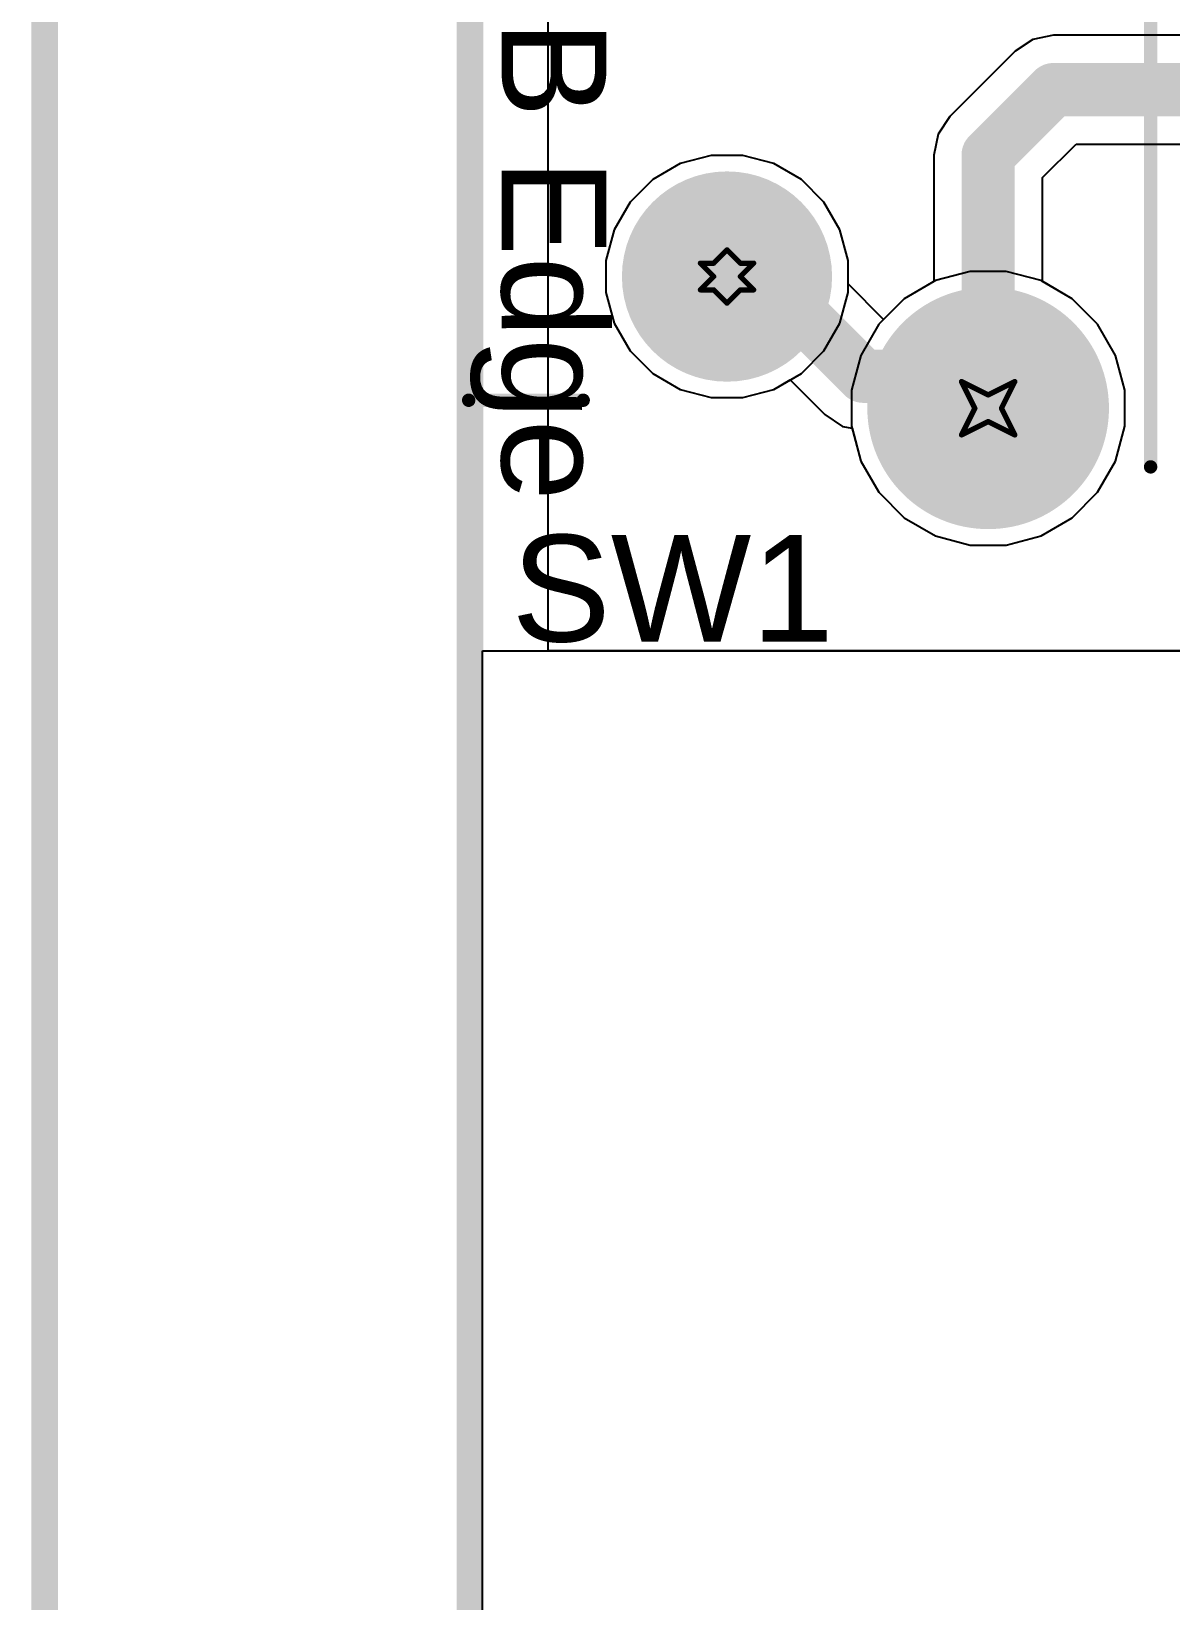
# Model space of a CAD drawing. Header units: inches. Extents: x -18 to 237, y -41 to 211.
# Drawn here: x -7.72 to 3.14, y 68.9 to 83.86 of the extents above; entities that cross this region are included whole.
import ezdxf

# ---------------------------------------------------------------- set-up
doc = ezdxf.new("R2010")
doc.units = ezdxf.units.IN
for name, color, linetype in [('Board Outline', 216, 'Continuous'), ('Bottom Layer', 5, 'Continuous'), ('Bottom Solder', 6, 'Continuous'), ('Dimensions', 6, 'Continuous'), ('Drill Drawing', 1, 'Continuous'), ('Multi-Layer', 9, 'Continuous'), ('Pad Holes', 156, 'Continuous'), ('Top Layer', 1, 'Continuous'), ('Top Overlay', 2, 'Continuous'), ('Top Solder', 216, 'Continuous')]:
    doc.layers.add(name, color=color, linetype=linetype)
doc.styles.add('Arial', font='', dxfattribs={"height": 0.2})
doc.styles.get('Arial').set_extended_font_data('Arial')

# ---------------------------------------------------------------- blocks, each defined once
blk = doc.blocks.new('1825027_8_36')
at = {"layer": 'Bottom Layer'}
h = blk.add_hatch(color=5, dxfattribs=at)
edge = h.paths.add_edge_path()
edge.add_arc((-3.505, 1.245), 1.05, 0, 360)
h = blk.add_hatch(color=5, dxfattribs=at)
edge = h.paths.add_edge_path()
edge.add_arc((3.505, 1.245), 1.05, 0, 360)
h = blk.add_hatch(color=5, dxfattribs=at)
edge = h.paths.add_edge_path()
edge.add_arc((-2.25, -1.245), 0.9, 0, 360)
h = blk.add_hatch(color=5, dxfattribs=at)
edge = h.paths.add_edge_path()
edge.add_arc((2.25, -1.245), 0.9, 0, 360)
at = {"layer": 'Bottom Solder'}
h = blk.add_hatch(color=6, dxfattribs=at)
edge = h.paths.add_edge_path()
edge.add_arc((-3.505, 1.245), 1.152, 0, 360)
h = blk.add_hatch(color=6, dxfattribs=at)
edge = h.paths.add_edge_path()
edge.add_arc((3.505, 1.245), 1.152, 0, 360)
h = blk.add_hatch(color=6, dxfattribs=at)
edge = h.paths.add_edge_path()
edge.add_arc((-2.25, -1.245), 1.002, 0, 360)
h = blk.add_hatch(color=6, dxfattribs=at)
edge = h.paths.add_edge_path()
edge.add_arc((2.25, -1.245), 1.002, 0, 360)
at = {"layer": 'Multi-Layer'}
h = blk.add_hatch(color=9, dxfattribs=at)
edge = h.paths.add_edge_path()
edge.add_arc((-3.505, 1.245), 1.05, 0, 360)
h = blk.add_hatch(color=9, dxfattribs=at)
edge = h.paths.add_edge_path()
edge.add_arc((3.505, 1.245), 1.05, 0, 360)
h = blk.add_hatch(color=9, dxfattribs=at)
edge = h.paths.add_edge_path()
edge.add_arc((-2.25, -1.245), 0.9, 0, 360)
h = blk.add_hatch(color=9, dxfattribs=at)
edge = h.paths.add_edge_path()
edge.add_arc((2.25, -1.245), 0.9, 0, 360)
at = {"layer": 'Pad Holes'}
h = blk.add_hatch(color=7, dxfattribs=at)
edge = h.paths.add_edge_path()
edge.add_arc((-3.505, 1.245), 0.65, 0, 360)
h = blk.add_hatch(color=7, dxfattribs=at)
edge = h.paths.add_edge_path()
edge.add_arc((3.505, 1.245), 0.65, 0, 360)
h = blk.add_hatch(color=7, dxfattribs=at)
edge = h.paths.add_edge_path()
edge.add_arc((-2.25, -1.245), 0.55, 0, 360)
h = blk.add_hatch(color=7, dxfattribs=at)
edge = h.paths.add_edge_path()
edge.add_arc((2.25, -1.245), 0.55, 0, 360)
at = {"layer": 'Top Layer'}
h = blk.add_hatch(color=1, dxfattribs=at)
edge = h.paths.add_edge_path()
edge.add_arc((-3.505, 1.245), 1.05, 0, 360)
h = blk.add_hatch(color=1, dxfattribs=at)
edge = h.paths.add_edge_path()
edge.add_arc((3.505, 1.245), 1.05, 0, 360)
h = blk.add_hatch(color=1, dxfattribs=at)
edge = h.paths.add_edge_path()
edge.add_arc((-2.25, -1.245), 0.9, 0, 360)
h = blk.add_hatch(color=1, dxfattribs=at)
edge = h.paths.add_edge_path()
edge.add_arc((2.25, -1.245), 0.9, 0, 360)
at = {"layer": 'Top Solder'}
h = blk.add_hatch(color=216, dxfattribs=at)
edge = h.paths.add_edge_path()
edge.add_arc((-3.505, 1.245), 1.152, 0, 360)
h = blk.add_hatch(color=216, dxfattribs=at)
edge = h.paths.add_edge_path()
edge.add_arc((3.505, 1.245), 1.152, 0, 360)
h = blk.add_hatch(color=216, dxfattribs=at)
edge = h.paths.add_edge_path()
edge.add_arc((-2.25, -1.245), 1.002, 0, 360)
h = blk.add_hatch(color=216, dxfattribs=at)
edge = h.paths.add_edge_path()
edge.add_arc((2.25, -1.245), 1.002, 0, 360)
at = {"layer": 'Top Overlay'}
for points in [[(4.064, 2.794, 0.127, 0.127, 0), (-4.013, 2.794, 0.127, 0.127, 0)], [(-3.429, -3.708, 0.127, 0.127, 0), (-3.429, -2.616, 0.127, 0.127, 0)], [(3.429, -3.708, 0.127, 0.127, 0), (3.429, -2.616, 0.127, 0.127, 0)], [(3.429, -3.708, 0.127, 0.127, 0), (-3.429, -3.708, 0.127, 0.127, 0)]]:
    blk.add_lwpolyline(points, format="xyseb", dxfattribs=at)
for points in [[(-4.045, 2.794, 0.0635, 0.0635, 1), (-3.981, 2.794, 0.0635, 0.0635, 1)], [(4.032, 2.794, 0.0635, 0.0635, 1), (4.096, 2.794, 0.0635, 0.0635, 1)], [(-3.461, -2.616, 0.0635, 0.0635, 1), (-3.397, -2.616, 0.0635, 0.0635, 1)], [(3.397, -2.616, 0.0635, 0.0635, 1), (3.461, -2.616, 0.0635, 0.0635, 1)], [(-3.461, -3.708, 0.0635, 0.0635, 1), (-3.397, -3.708, 0.0635, 0.0635, 1)], [(-3.461, -3.708, 0.0635, 0.0635, 1), (-3.397, -3.708, 0.0635, 0.0635, 1)], [(3.397, -3.708, 0.0635, 0.0635, 1), (3.461, -3.708, 0.0635, 0.0635, 1)], [(3.397, -3.708, 0.0635, 0.0635, 1), (3.461, -3.708, 0.0635, 0.0635, 1)]]:
    blk.add_lwpolyline(points, format="xyseb", close=True, dxfattribs=at)
at = {"layer": 'Top Overlay', "style": 'Arial'}
blk.add_text('PCB Edge', height=1, dxfattribs=at).set_placement((-2.134, -3.394))

msp = doc.modelspace()

# ---------------------------------------------------------------- linework, layer by layer
at = {"layer": 'Board Outline'}
msp.add_lwpolyline([(-3.538, 110.524, 0.254, 0.254, 0), (-3.538, -3.476, 0.254, 0.254, 0)], format="xyseb", dxfattribs=at)
at = {"layer": 'Bottom Layer'}
for p, q in [((-2.794, 77.955), (-2.794, 88.765)), ((-1.534, 82.598), (-1.797, 82.446)), ((-1.241, 82.676), (-1.534, 82.598)), ((-0.937, 82.676), (-1.241, 82.676)), ((-0.643, 82.598), (-0.937, 82.676)), ((-0.38, 82.446), (-0.643, 82.598)), ((-1.797, 82.446), (-2.012, 82.231)), ((-0.165, 82.231), (-0.38, 82.446)), ((-2.012, 82.231), (-2.164, 81.968)), ((-0.013, 81.968), (-0.165, 82.231)), ((-2.164, 81.968), (-2.243, 81.674)), ((0.065, 81.674), (-0.013, 81.968)), ((-2.243, 81.674), (-2.243, 81.371)), ((0.065, 81.371), (0.065, 81.674)), ((1.23, 81.571), (0.898, 81.483)), ((1.573, 81.571), (1.23, 81.571)), ((1.905, 81.483), (1.573, 81.571)), ((-2.243, 81.371), (-2.164, 81.077)), ((-0.013, 81.077), (0.065, 81.371)), ((0.898, 81.483), (0.601, 81.311)), ((2.202, 81.311), (1.905, 81.483)), ((0.601, 81.311), (0.358, 81.068)), ((2.445, 81.068), (2.202, 81.311)), ((-2.164, 81.077), (-2.012, 80.814)), ((-0.165, 80.814), (-0.013, 81.077)), ((0.358, 81.068), (0.186, 80.771)), ((2.616, 80.771), (2.445, 81.068)), ((-2.012, 80.814), (-1.797, 80.599)), ((-0.38, 80.599), (-0.165, 80.814)), ((0.186, 80.771), (0.097, 80.439)), ((2.705, 80.439), (2.616, 80.771)), ((-1.797, 80.599), (-1.534, 80.447)), ((-0.643, 80.447), (-0.38, 80.599)), ((-1.534, 80.447), (-1.241, 80.368)), ((-1.241, 80.368), (-0.937, 80.368)), ((-0.937, 80.368), (-0.643, 80.447)), ((0.097, 80.439), (0.097, 80.096)), ((2.705, 80.096), (2.705, 80.439)), ((0.097, 80.096), (0.186, 79.764)), ((2.616, 79.764), (2.705, 80.096)), ((0.186, 79.764), (0.358, 79.467)), ((2.445, 79.467), (2.616, 79.764)), ((0.358, 79.467), (0.601, 79.224)), ((2.202, 79.224), (2.445, 79.467)), ((0.601, 79.224), (0.898, 79.052)), ((1.905, 79.052), (2.202, 79.224)), ((0.898, 79.052), (1.23, 78.963)), ((1.23, 78.963), (1.573, 78.963)), ((1.573, 78.963), (1.905, 79.052)), ((-3.42, 35.815), (-3.42, 77.955)), ((-3.42, 77.955), (4.99, 77.955)), ((4.99, 77.955), (-2.794, 77.955))]:
    msp.add_line(p, q, dxfattribs=at)
at = {"layer": 'Dimensions'}
msp.add_lwpolyline([(-7.595, 60.887, 0.254, 0.254, 0), (-7.595, 110.524, 0.254, 0.254, 0)], format="xyseb", dxfattribs=at)
at = {"layer": 'Drill Drawing'}
for points in [[(-1.216, 81.649, 0.0508, 0.0508, 0), (-1.089, 81.776, 0.0508, 0.0508, 0)], [(-1.089, 81.776, 0.0508, 0.0508, 0), (-0.962, 81.649, 0.0508, 0.0508, 0)], [(-1.343, 81.649, 0.0508, 0.0508, 0), (-1.216, 81.522, 0.0508, 0.0508, 0)], [(-1.343, 81.649, 0.0508, 0.0508, 0), (-1.216, 81.649, 0.0508, 0.0508, 0)], [(-0.962, 81.649, 0.0508, 0.0508, 0), (-0.835, 81.649, 0.0508, 0.0508, 0)], [(-0.962, 81.522, 0.0508, 0.0508, 0), (-0.835, 81.649, 0.0508, 0.0508, 0)], [(-1.343, 81.395, 0.0508, 0.0508, 0), (-1.216, 81.522, 0.0508, 0.0508, 0)], [(-0.962, 81.522, 0.0508, 0.0508, 0), (-0.835, 81.395, 0.0508, 0.0508, 0)], [(-1.343, 81.395, 0.0508, 0.0508, 0), (-1.216, 81.395, 0.0508, 0.0508, 0)], [(-1.216, 81.395, 0.0508, 0.0508, 0), (-1.089, 81.268, 0.0508, 0.0508, 0)], [(-1.089, 81.268, 0.0508, 0.0508, 0), (-0.962, 81.395, 0.0508, 0.0508, 0)], [(-0.962, 81.395, 0.0508, 0.0508, 0), (-0.835, 81.395, 0.0508, 0.0508, 0)], [(1.147, 80.521, 0.0508, 0.0508, 0), (1.401, 80.394, 0.0508, 0.0508, 0)], [(1.147, 80.521, 0.0508, 0.0508, 0), (1.274, 80.267, 0.0508, 0.0508, 0)], [(1.401, 80.394, 0.0508, 0.0508, 0), (1.655, 80.521, 0.0508, 0.0508, 0)], [(1.528, 80.267, 0.0508, 0.0508, 0), (1.655, 80.521, 0.0508, 0.0508, 0)], [(1.147, 80.013, 0.0508, 0.0508, 0), (1.274, 80.267, 0.0508, 0.0508, 0)], [(1.147, 80.013, 0.0508, 0.0508, 0), (1.401, 80.14, 0.0508, 0.0508, 0)], [(1.401, 80.14, 0.0508, 0.0508, 0), (1.655, 80.013, 0.0508, 0.0508, 0)], [(1.528, 80.267, 0.0508, 0.0508, 0), (1.655, 80.013, 0.0508, 0.0508, 0)]]:
    msp.add_lwpolyline(points, format="xyseb", dxfattribs=at)
for points in [[(-1.101, 81.776, 0.0254, 0.0254, 1), (-1.076, 81.776, 0.0254, 0.0254, 1)], [(-1.101, 81.776, 0.0254, 0.0254, 1), (-1.076, 81.776, 0.0254, 0.0254, 1)], [(-1.355, 81.649, 0.0254, 0.0254, 1), (-1.33, 81.649, 0.0254, 0.0254, 1)], [(-1.355, 81.649, 0.0254, 0.0254, 1), (-1.33, 81.649, 0.0254, 0.0254, 1)], [(-1.228, 81.649, 0.0254, 0.0254, 1), (-1.203, 81.649, 0.0254, 0.0254, 1)], [(-1.228, 81.649, 0.0254, 0.0254, 1), (-1.203, 81.649, 0.0254, 0.0254, 1)], [(-0.974, 81.649, 0.0254, 0.0254, 1), (-0.949, 81.649, 0.0254, 0.0254, 1)], [(-0.974, 81.649, 0.0254, 0.0254, 1), (-0.949, 81.649, 0.0254, 0.0254, 1)], [(-0.847, 81.649, 0.0254, 0.0254, 1), (-0.822, 81.649, 0.0254, 0.0254, 1)], [(-0.847, 81.649, 0.0254, 0.0254, 1), (-0.822, 81.649, 0.0254, 0.0254, 1)], [(-1.228, 81.522, 0.0254, 0.0254, 1), (-1.203, 81.522, 0.0254, 0.0254, 1)], [(-1.228, 81.522, 0.0254, 0.0254, 1), (-1.203, 81.522, 0.0254, 0.0254, 1)], [(-0.974, 81.522, 0.0254, 0.0254, 1), (-0.949, 81.522, 0.0254, 0.0254, 1)], [(-0.974, 81.522, 0.0254, 0.0254, 1), (-0.949, 81.522, 0.0254, 0.0254, 1)], [(-1.355, 81.395, 0.0254, 0.0254, 1), (-1.33, 81.395, 0.0254, 0.0254, 1)], [(-1.355, 81.395, 0.0254, 0.0254, 1), (-1.33, 81.395, 0.0254, 0.0254, 1)], [(-1.228, 81.395, 0.0254, 0.0254, 1), (-1.203, 81.395, 0.0254, 0.0254, 1)], [(-1.228, 81.395, 0.0254, 0.0254, 1), (-1.203, 81.395, 0.0254, 0.0254, 1)], [(-0.974, 81.395, 0.0254, 0.0254, 1), (-0.949, 81.395, 0.0254, 0.0254, 1)], [(-0.974, 81.395, 0.0254, 0.0254, 1), (-0.949, 81.395, 0.0254, 0.0254, 1)], [(-0.847, 81.395, 0.0254, 0.0254, 1), (-0.822, 81.395, 0.0254, 0.0254, 1)], [(-0.847, 81.395, 0.0254, 0.0254, 1), (-0.822, 81.395, 0.0254, 0.0254, 1)], [(-1.101, 81.268, 0.0254, 0.0254, 1), (-1.076, 81.268, 0.0254, 0.0254, 1)], [(-1.101, 81.268, 0.0254, 0.0254, 1), (-1.076, 81.268, 0.0254, 0.0254, 1)], [(1.135, 80.521, 0.0254, 0.0254, 1), (1.16, 80.521, 0.0254, 0.0254, 1)], [(1.135, 80.521, 0.0254, 0.0254, 1), (1.16, 80.521, 0.0254, 0.0254, 1)], [(1.643, 80.521, 0.0254, 0.0254, 1), (1.668, 80.521, 0.0254, 0.0254, 1)], [(1.643, 80.521, 0.0254, 0.0254, 1), (1.668, 80.521, 0.0254, 0.0254, 1)], [(1.389, 80.394, 0.0254, 0.0254, 1), (1.414, 80.394, 0.0254, 0.0254, 1)], [(1.389, 80.394, 0.0254, 0.0254, 1), (1.414, 80.394, 0.0254, 0.0254, 1)], [(1.262, 80.267, 0.0254, 0.0254, 1), (1.287, 80.267, 0.0254, 0.0254, 1)], [(1.262, 80.267, 0.0254, 0.0254, 1), (1.287, 80.267, 0.0254, 0.0254, 1)], [(1.389, 80.14, 0.0254, 0.0254, 1), (1.414, 80.14, 0.0254, 0.0254, 1)], [(1.389, 80.14, 0.0254, 0.0254, 1), (1.414, 80.14, 0.0254, 0.0254, 1)], [(1.516, 80.267, 0.0254, 0.0254, 1), (1.541, 80.267, 0.0254, 0.0254, 1)], [(1.516, 80.267, 0.0254, 0.0254, 1), (1.541, 80.267, 0.0254, 0.0254, 1)], [(1.135, 80.013, 0.0254, 0.0254, 1), (1.16, 80.013, 0.0254, 0.0254, 1)], [(1.135, 80.013, 0.0254, 0.0254, 1), (1.16, 80.013, 0.0254, 0.0254, 1)], [(1.643, 80.013, 0.0254, 0.0254, 1), (1.668, 80.013, 0.0254, 0.0254, 1)], [(1.643, 80.013, 0.0254, 0.0254, 1), (1.668, 80.013, 0.0254, 0.0254, 1)]]:
    msp.add_lwpolyline(points, format="xyseb", close=True, dxfattribs=at)
at = {"layer": 'Top Layer'}
for p, q in [((-2.794, 77.955), (-2.794, 88.765)), ((1.826, 83.781), (1.658, 83.669)), ((2.024, 83.821), (1.826, 83.781)), ((5.646, 83.821), (2.024, 83.821)), ((1.658, 83.669), (1.035, 83.046)), ((1.658, 83.669), (1.658, 83.669)), ((1.035, 83.046), (0.923, 82.878)), ((0.923, 82.878), (0.883, 82.68)), ((1.919, 82.465), (2.239, 82.785)), ((2.239, 82.785), (5.431, 82.785)), ((-1.534, 82.598), (-1.797, 82.446)), ((-1.241, 82.676), (-1.534, 82.598)), ((-0.937, 82.676), (-1.241, 82.676)), ((-0.643, 82.598), (-0.937, 82.676)), ((-0.38, 82.446), (-0.643, 82.598)), ((0.883, 82.68), (0.883, 81.474)), ((-1.797, 82.446), (-2.012, 82.231)), ((-0.165, 82.231), (-0.38, 82.446)), ((1.919, 81.474), (1.919, 82.465)), ((-2.012, 82.231), (-2.164, 81.968)), ((-0.013, 81.968), (-0.165, 82.231)), ((-2.164, 81.968), (-2.243, 81.674)), ((0.065, 81.674), (-0.013, 81.968)), ((-2.243, 81.674), (-2.243, 81.371)), ((0.065, 81.451), (0.065, 81.674)), ((-2.243, 81.371), (-2.164, 81.077)), ((0.403, 81.113), (0.065, 81.451)), ((0.883, 81.474), (0.601, 81.311)), ((2.202, 81.311), (1.919, 81.474)), ((0.601, 81.311), (0.403, 81.113)), ((2.445, 81.068), (2.202, 81.311)), ((-2.164, 81.077), (-2.012, 80.814)), ((2.616, 80.771), (2.445, 81.068)), ((-2.012, 80.814), (-1.797, 80.599)), ((2.705, 80.439), (2.616, 80.771)), ((-1.797, 80.599), (-1.534, 80.447)), ((-0.643, 80.447), (-0.487, 80.538)), ((-0.487, 80.538), (-0.155, 80.206)), ((-1.534, 80.447), (-1.241, 80.368)), ((-1.241, 80.368), (-0.937, 80.368)), ((-0.937, 80.368), (-0.643, 80.447)), ((2.705, 80.096), (2.705, 80.439)), ((-0.155, 80.206), (0.013, 80.094)), ((0.013, 80.094), (0.103, 80.076)), ((0.103, 80.076), (0.186, 79.764)), ((2.616, 79.764), (2.705, 80.096)), ((0.186, 79.764), (0.358, 79.467)), ((2.445, 79.467), (2.616, 79.764)), ((0.358, 79.467), (0.601, 79.224)), ((2.202, 79.224), (2.445, 79.467)), ((0.601, 79.224), (0.898, 79.052)), ((1.905, 79.052), (2.202, 79.224)), ((0.898, 79.052), (1.23, 78.963)), ((1.23, 78.963), (1.573, 78.963)), ((1.573, 78.963), (1.905, 79.052)), ((-3.42, 35.815), (-3.42, 77.955)), ((-3.42, 77.955), (4.99, 77.955)), ((4.99, 77.955), (-2.794, 77.955))]:
    msp.add_line(p, q, dxfattribs=at)
for points in [[(1.401, 82.68, 0.508, 0.508, 0), (2.024, 83.303, 0.508, 0.508, 0)], [(2.024, 83.303, 0.508, 0.508, 0), (3.738, 83.303, 0.508, 0.508, 0)], [(1.401, 80.267, 0.508, 0.508, 0), (1.401, 82.68, 0.508, 0.508, 0)], [(-1.089, 81.522, 0.508, 0.508, 0), (-0.739, 81.522, 0.508, 0.508, 0)], [(-0.739, 81.522, 0.508, 0.508, 0), (0.211, 80.572, 0.508, 0.508, 0)], [(0.211, 80.572, 0.508, 0.508, 0), (1.097, 80.572, 0.508, 0.508, 0)], [(1.097, 80.572, 0.508, 0.508, 0), (1.401, 80.267, 0.508, 0.508, 0)]]:
    msp.add_lwpolyline(points, format="xyseb", dxfattribs=at)
for points in [[(1.897, 83.303, 0.254, 0.254, 1), (2.151, 83.303, 0.254, 0.254, 1)], [(1.897, 83.303, 0.254, 0.254, 1), (2.151, 83.303, 0.254, 0.254, 1)], [(1.274, 82.68, 0.254, 0.254, 1), (1.528, 82.68, 0.254, 0.254, 1)], [(1.274, 82.68, 0.254, 0.254, 1), (1.528, 82.68, 0.254, 0.254, 1)], [(-1.216, 81.522, 0.254, 0.254, 1), (-0.962, 81.522, 0.254, 0.254, 1)], [(-0.866, 81.522, 0.254, 0.254, 1), (-0.612, 81.522, 0.254, 0.254, 1)], [(-0.866, 81.522, 0.254, 0.254, 1), (-0.612, 81.522, 0.254, 0.254, 1)], [(0.084, 80.572, 0.254, 0.254, 1), (0.338, 80.572, 0.254, 0.254, 1)], [(0.084, 80.572, 0.254, 0.254, 1), (0.338, 80.572, 0.254, 0.254, 1)], [(0.97, 80.572, 0.254, 0.254, 1), (1.224, 80.572, 0.254, 0.254, 1)], [(0.97, 80.572, 0.254, 0.254, 1), (1.224, 80.572, 0.254, 0.254, 1)], [(1.274, 80.267, 0.254, 0.254, 1), (1.528, 80.267, 0.254, 0.254, 1)], [(1.274, 80.267, 0.254, 0.254, 1), (1.528, 80.267, 0.254, 0.254, 1)]]:
    msp.add_lwpolyline(points, format="xyseb", close=True, dxfattribs=at)

# ---------------------------------------------------------------- block references
at = {"rotation": 270}
msp.add_blockref('1825027_8_36', (0.156, 83.772), dxfattribs=at)

# ---------------------------------------------------------------- texts
at = {"layer": 'Top Overlay', "style": 'Arial'}
msp.add_text('SW1', height=1.016, dxfattribs=at).set_placement((-3.144, 78.044))

doc.saveas('drawing.dxf')
